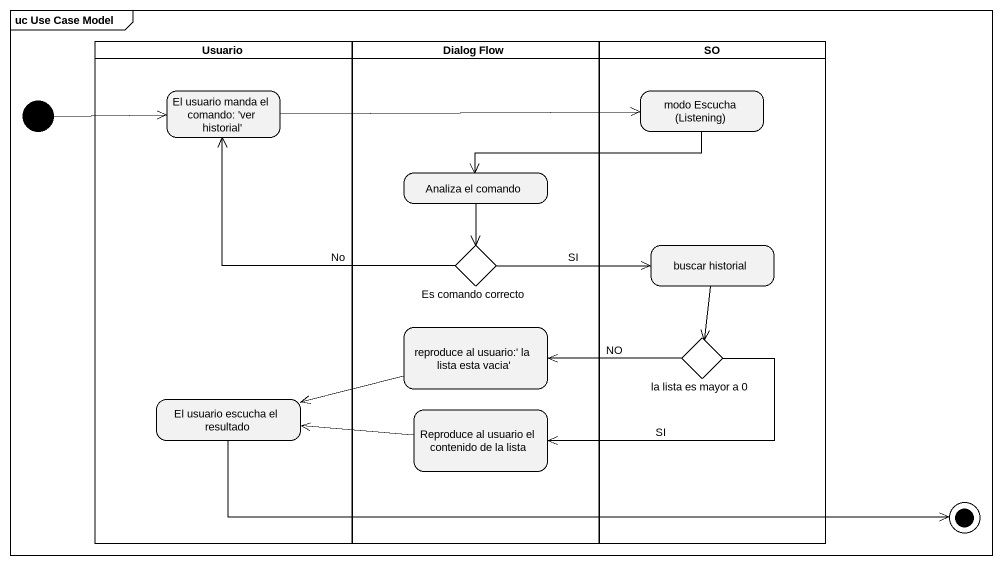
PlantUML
@startuml
mainframe uc Use Case Model
hide empty description
state Usuario <<partition>> {
  state "El usuario manda el comando: 'ver historial'" as El_usuario_manda_el_comando
  state "El usuario escucha el resultado" as El_usuario_escucha_el
}
state "Dialog Flow" as Dialog_Flow <<partition>> {
  state "Analiza el comando" as Analiza_el_comando
  state "Es comando correcto" as Es_comando_correcto <<choice>>
  state "reproduce al usuario:' la lista esta vacia'" as reproduce_al_usuario_la
  state "Reproduce al usuario el contenido de la lista" as Reproduce_al_usuario_el
}
state SO <<partition>> {
  state "modo Escucha (Listening)" as modo_Escucha_Listening
  state "buscar historial" as buscar_historial
  state "la lista es mayor a 0" as la_lista_es_mayor_a_0 <<choice>>
}
state initial1 <<start>>
state final1 <<end>>
initial1 -right-> El_usuario_manda_el_comando
El_usuario_manda_el_comando -right-> modo_Escucha_Listening
modo_Escucha_Listening -left-> Analiza_el_comando
Analiza_el_comando --> Es_comando_correcto
Es_comando_correcto -up-> El_usuario_manda_el_comando : No
Es_comando_correcto -right-> buscar_historial : SI
buscar_historial --> la_lista_es_mayor_a_0
reproduce_al_usuario_la -left-> El_usuario_escucha_el
la_lista_es_mayor_a_0 -left-> reproduce_al_usuario_la : NO
la_lista_es_mayor_a_0 -left-> Reproduce_al_usuario_el : SI
El_usuario_escucha_el -right-> final1
Reproduce_al_usuario_el -left-> El_usuario_escucha_el
@enduml
